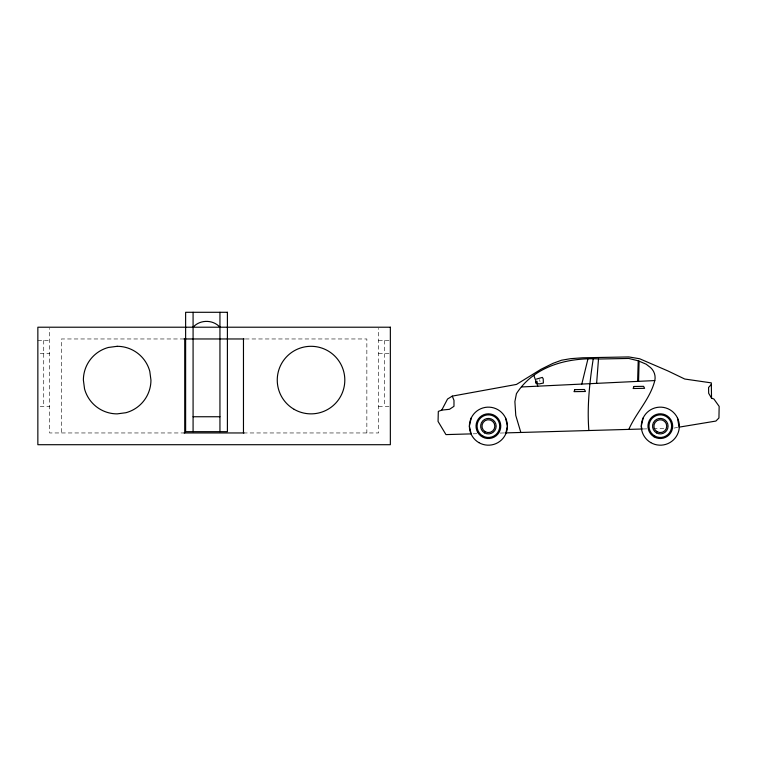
<?xml version="1.0" encoding="UTF-8"?>
<svg xmlns="http://www.w3.org/2000/svg" width="757" height="757" viewBox="0 0 757 757"><rect width="100%" height="100%" fill="white"/><g stroke="black" fill="none" stroke-linecap="round" stroke-linejoin="round"><path stroke-width="0.57" stroke-dasharray="3.79 2.84" d="M673.929 428.102L677.979 427.364M473.125 433.827L476.929 433.723M500.103 433.061L504.73 432.928M643.081 428.982L646.762 428.878M653.367 428.689L664.788 428.358M184.017 338.966L61.345 338.966L61.345 432.957M245.353 338.966L366.852 338.966L366.852 432.957M37.85 340.432L49.602 340.432M378.595 340.432L390.347 340.432M40.197 353.651L49.602 353.651M378.595 353.651L389.174 353.651M40.197 406.528L49.602 406.528M378.595 406.528L389.174 406.528M184.727 432.957L49.602 432.957L49.602 328.387M243.47 432.957L378.595 432.957L378.595 328.387M539.627 379.598L540.015 381.67M384.471 340.432L384.471 406.528M43.726 340.432L43.726 406.528"/><path stroke-width="1.14" d="M638.558 381.348L639.107 361.174M637.602 381.396L638.227 360.796L628.717 358.458L600.027 358.988C568.658 357.181 534.338 365.64 516.435 393.668L514.892 401.598L515.772 415.47L520.844 432.474M596.62 383.354L598.503 359.045M593.185 359.121L592.986 360.427C589.466 383.619 587.016 407.067 588.861 430.525M471.261 417.911L469.378 426.163L471.138 433.884L445.958 434.603L438.057 421.431L438.312 411.411L441.747 410.095L449.488 409.319L453.982 406.301L453.982 400.339L452.289 396.119L447.548 399.024L441.747 410.095M505.894 432.9L507.427 426.163L505.544 417.911M643.176 417.911L641.293 426.163L641.945 429.011M679.114 427.156L677.458 417.911M581.811 384.064L587.877 359.197M638.227 360.796L646.194 364.212L648.531 366.047A14.894 13.995 0 0 1 654.796 380.572C650.149 398.93 636.315 412.414 628.812 429.389M711.334 384.442L708.58 387.452L708.666 393.29L711.533 398.144L713.879 398.996L719.15 406.377L718.942 417.968L715.895 421.062L680.004 426.995M193.082 327.213C200.037 319.435 212.991 319.435 219.946 327.213M536.42 379.087L542.334 377.402L543.204 378.793L543.384 383.061L539.06 383.95L537.432 383.534M537.139 381.32L535.615 382.001L535.757 383.023L537.309 382.351M452.289 396.119L516.473 384.424L541.075 369.236L553.026 363.332L561.59 360.209L570.702 358.657L582.72 357.787L628.83 356.935L639.656 358.761L667.863 370.911L684.744 379.03L711.315 382.881L711.533 398.144M521.847 386.941L654.786 380.572M505.023 432.919L642.04 429.011M184.017 338.966L244.18 338.966M193.082 416.747L219.946 416.747M184.017 432.957L244.18 432.957M535.795 381.925L536.041 382.9M533.865 375.472L537.782 386.174M243.47 338.966L243.47 432.957M219.946 312.291L219.946 431.67M193.082 312.291L193.082 431.67M184.727 338.966L184.727 432.957M574.932 389.618L574.005 391.653L585.454 391.483L584.47 389.486L574.932 389.618M634.054 386.467L633.126 388.502L644.586 388.332L643.601 386.335L634.054 386.467M117.165 346.309L108.421 347.454A33.781 33.781 0 0 0 83.384 380.09L84.529 388.833A33.781 33.781 0 0 0 117.165 413.871L125.908 412.716A33.781 33.781 0 0 0 150.946 380.09L149.791 371.346A33.781 33.781 0 0 0 117.165 346.309M227.403 312.291L185.626 312.291L185.626 431.67L227.403 431.67L227.403 312.291M390.347 327.213L37.85 327.213L37.85 444.709L390.347 444.709L390.347 327.213M294.142 409.338A33.781 33.781 0 0 0 344.813 380.09A33.781 33.781 0 0 0 294.142 350.832A33.781 33.781 0 0 0 294.142 409.338M478.888 442.637A19.029 19.029 0 0 0 507.427 426.163A19.029 19.029 0 0 0 478.888 409.688A19.029 19.029 0 0 0 478.888 442.637M650.802 442.637A19.029 19.029 0 0 0 679.341 426.163A19.029 19.029 0 0 0 650.802 409.688A19.029 19.029 0 0 0 650.802 442.637M654.133 436.865A12.358 12.358 0 0 0 672.68 426.163A12.358 12.358 0 0 0 654.133 415.461A12.358 12.358 0 0 0 654.133 436.865M654.663 435.966A11.317 11.317 0 0 0 671.629 426.163A11.317 11.317 0 0 0 654.663 416.359A11.317 11.317 0 0 0 654.663 435.966M656.442 432.872A7.75 7.75 0 0 0 668.062 426.163A7.75 7.75 0 0 0 656.442 419.454A7.75 7.75 0 0 0 656.442 432.872M657.104 431.727A6.425 6.425 0 0 0 666.747 426.163A6.425 6.425 0 0 0 657.104 420.599A6.425 6.425 0 0 0 657.104 431.727M477.695 432.342A12.358 12.358 0 0 0 499.109 432.342A12.358 12.358 0 0 0 488.407 413.805A12.358 12.358 0 0 0 477.695 432.342M482.748 435.966A11.317 11.317 0 0 0 499.715 426.163A11.317 11.317 0 0 0 482.748 416.359A11.317 11.317 0 0 0 482.748 435.966M484.527 432.872A7.75 7.75 0 0 0 496.147 426.163A7.75 7.75 0 0 0 484.527 419.454A7.75 7.75 0 0 0 484.527 432.872M485.19 431.727A6.425 6.425 0 0 0 494.832 426.163A6.425 6.425 0 0 0 485.19 420.599A6.425 6.425 0 0 0 485.19 431.727"/></g></svg>
